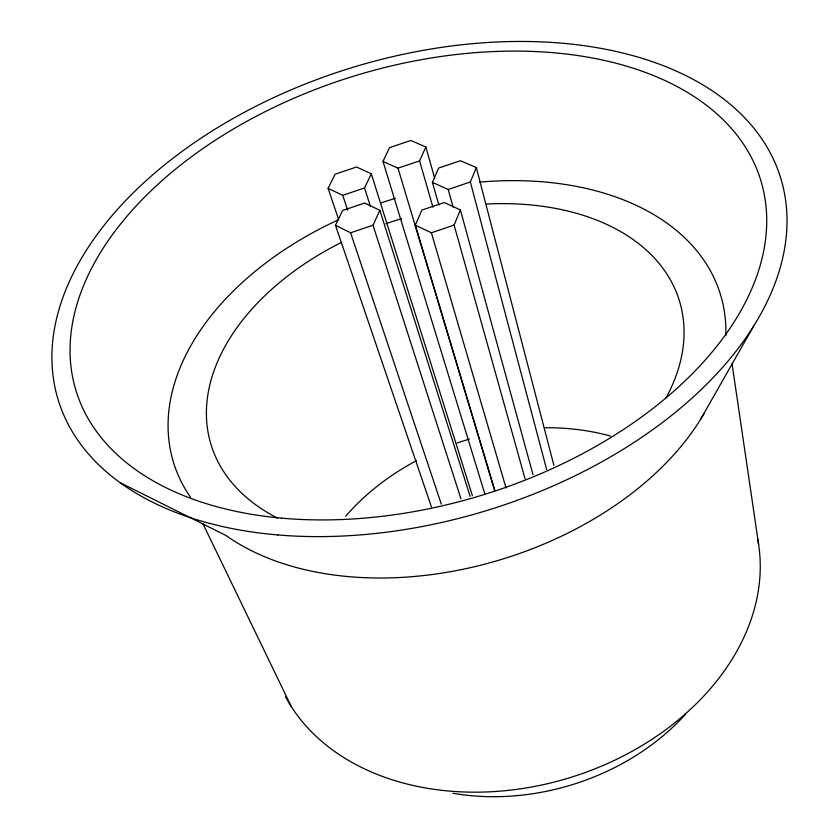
<?xml version="1.0" encoding="UTF-8"?>
<svg xmlns="http://www.w3.org/2000/svg" width="837" height="837" viewBox="0 0 837 837"><rect width="100%" height="100%" fill="white"/><g stroke="black" fill="none" stroke-linecap="round" stroke-linejoin="round"><path stroke-width="1.26" d="M546.687 469.599L470.352 181.985L476.326 167.557L460.444 160.714L438.672 168.059L432.415 182.382L438.86 205.023M525.061 478.785L454.114 225.09L460.381 209.899L444.227 202.533L421.89 210.087L415.319 225.153L494.855 490.576M432.938 207.231L419.599 160.871L425.845 146.977L410.758 140.48L389.508 147.636L382.99 161.426L484.749 493.663M460.915 498.716L372.999 225.237L379.872 210.296L364.639 203.046L342.626 210.485L335.48 225.299L431.453 506.929M370.498 206.634L364.534 187.98L371.293 173.761L356.541 167.002L335.114 174.222L328.094 188.335L338.535 219.21M700.464 419.546L753.708 326.001M335.48 225.299L350.609 232.812L372.999 225.237M415.319 225.153L431.39 232.791L454.114 225.09M382.99 161.426L397.993 168.153L419.599 160.871M328.094 188.335L342.751 195.335L364.534 187.98M432.415 182.382L448.213 189.465L470.352 181.985M120.047 482.635L225.948 535.471A288.158 188.691 -17.1 0 0 704.043 413.593M202.826 523.523L291.443 706.846M350.609 232.812L441.298 504.083M342.751 195.335L347.69 210.202M379.872 210.296L470.132 496.372M371.293 173.761L472.371 495.64M397.993 168.153L494.583 490.346M431.39 232.791L506.071 488.076M425.845 146.977L434.738 178.407M448.213 189.465L453.099 207.063M460.381 209.899L533.012 474.684M476.326 167.557L553.895 465.32M732.03 363.593L758.604 544.395M685.524 714.233A210.526 161.499 -17.1 0 1 452.869 793.256M757.715 539.216A250.598 188.346 -17.1 0 1 577.268 775.292A250.598 188.346 -17.1 0 1 285.501 696.74M479.768 182.11A286.066 187.31 -17.1 0 1 725.825 335.574M190.564 497.335A286.066 187.31 -17.1 0 1 338.274 219.869M380.521 203.077A286.066 187.31 -17.1 0 1 395.346 198.359M486.517 204.008A244.979 160.097 -17.1 0 1 666.116 397.774M277.528 518.072A244.979 160.097 -17.1 0 1 341.161 242.563M385.773 223.761A244.979 160.097 -17.1 0 1 401.666 218.656M345.629 516.293A214.492 161.112 -17.1 0 1 416.313 460.748M457.18 443.003A214.492 161.112 -17.1 0 1 469.348 439.122M544.395 427.738A214.492 161.112 -17.1 0 1 610.435 436.067M277.811 534.937A377.895 231.472 -17.1 0 0 784.018 191.003A377.895 231.472 -17.1 0 0 196.59 141.16A377.895 231.472 -17.1 0 0 277.811 534.937M281.441 518.124A358.163 219.116 -17.1 0 0 764.244 194.341A358.163 219.116 -17.1 0 0 209.491 144.058A358.163 219.116 -17.1 0 0 281.441 518.124"/></g></svg>
